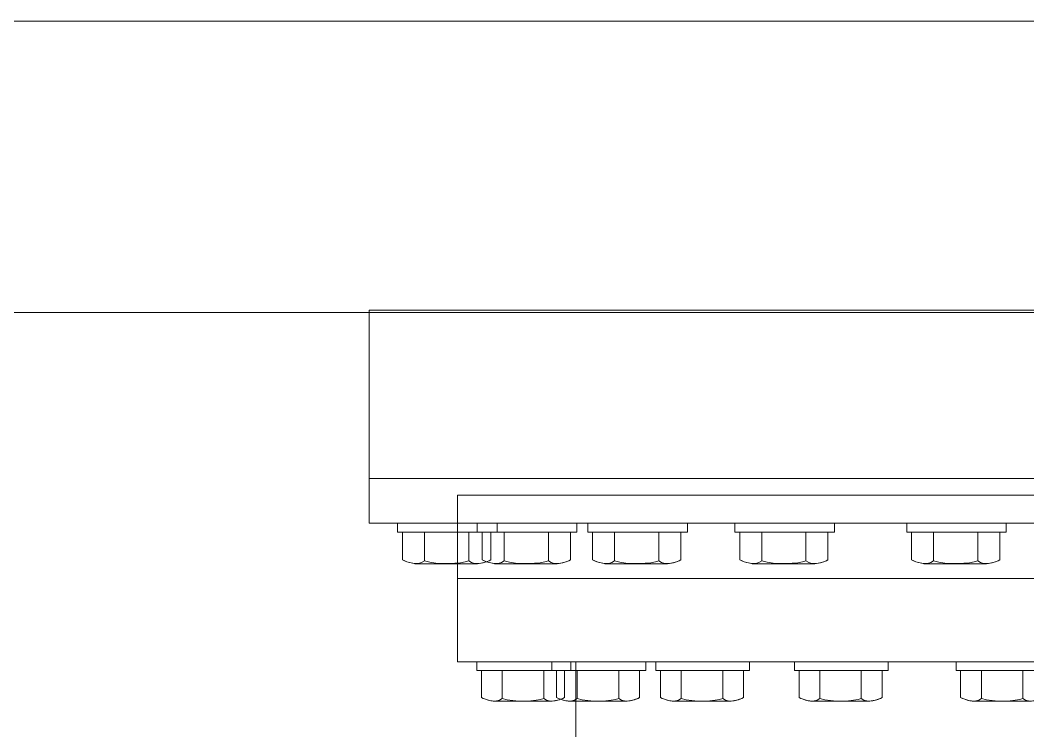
# Model space of a CAD drawing. Header units: millimetres. Extents: x -4490 to 177070, y -6118 to 72944.
# Drawn here: x 103784 to 104398, y 26472 to 26906 of the extents above; entities that cross this region are included whole.
import ezdxf

# ---------------------------------------------------------------- set-up
doc = ezdxf.new("R2010")
doc.units = ezdxf.units.MM
doc.layers.add('хендай', color=7, linetype='Continuous')

# ---------------------------------------------------------------- blocks, each defined once
blk = doc.blocks.new('A$C6EB5392D')
at = {"lineweight": 9}
for points, knots in [([(-725.94, 1099.57), (-725.94, 1099.57), (725.94, 1099.57), (725.94, 1099.57), (725.94, 1099.57), (725.94, 1099.57), (725.94, 1191.23), (725.94, 1191.23), (725.94, 1191.23), (725.94, 1191.23), (-725.94, 1191.23), (-725.94, 1191.23), (-725.94, 1191.23), (-725.94, 1191.23), (-725.94, 1099.57), (-725.94, 1099.57)], [0, 0, 0, 0, 0.25, 0.25, 0.25, 0.25, 0.5, 0.5, 0.5, 0.5, 0.75, 0.75, 0.75, 0.75, 1, 1, 1, 1]), ([(-725.94, 1099.57), (-725.94, 1099.57), (725.94, 1099.57), (725.94, 1099.57), (725.94, 1099.57), (725.94, 1099.57), (725.94, 1191.23), (725.94, 1191.23), (725.94, 1191.23), (725.94, 1191.23), (-725.94, 1191.23), (-725.94, 1191.23), (-725.94, 1191.23), (-725.94, 1191.23), (-725.94, 1099.57), (-725.94, 1099.57)], [0, 0, 0, 0, 0.25, 0.25, 0.25, 0.25, 0.5, 0.5, 0.5, 0.5, 0.75, 0.75, 0.75, 0.75, 1, 1, 1, 1]), ([(-725.94, 1075.22), (-725.94, 1075.22), (725.94, 1075.22), (725.94, 1075.22), (725.94, 1075.22), (725.94, 1075.22), (725.94, 1099.57), (725.94, 1099.57), (725.94, 1099.57), (725.94, 1099.57), (-725.94, 1099.57), (-725.94, 1099.57), (-725.94, 1099.57), (-725.94, 1099.57), (-725.94, 1075.22), (-725.94, 1075.22)], [0, 0, 0, 0, 0.25, 0.25, 0.25, 0.25, 0.5, 0.5, 0.5, 0.5, 0.75, 0.75, 0.75, 0.75, 1, 1, 1, 1]), ([(-725.94, 1075.22), (-725.94, 1075.22), (725.94, 1075.22), (725.94, 1075.22), (725.94, 1075.22), (725.94, 1075.22), (725.94, 1099.57), (725.94, 1099.57), (725.94, 1099.57), (725.94, 1099.57), (-725.94, 1099.57), (-725.94, 1099.57), (-725.94, 1099.57), (-725.94, 1099.57), (-725.94, 1075.22), (-725.94, 1075.22)], [0, 0, 0, 0, 0.25, 0.25, 0.25, 0.25, 0.5, 0.5, 0.5, 0.5, 0.75, 0.75, 0.75, 0.75, 1, 1, 1, 1]), ([(-677.96, 1045.15), (-677.96, 1045.15), (677.96, 1045.15), (677.96, 1045.15), (677.96, 1045.15), (677.96, 1045.15), (677.96, 1090.51), (677.96, 1090.51), (677.96, 1090.51), (677.96, 1090.51), (-677.96, 1090.51), (-677.96, 1090.51), (-677.96, 1090.51), (-677.96, 1090.51), (-677.96, 1045.15), (-677.96, 1045.15)], [0, 0, 0, 0, 0.25, 0.25, 0.25, 0.25, 0.5, 0.5, 0.5, 0.5, 0.75, 0.75, 0.75, 0.75, 1, 1, 1, 1]), ([(-677.96, 1045.15), (-677.96, 1045.15), (677.96, 1045.15), (677.96, 1045.15), (677.96, 1045.15), (677.96, 1045.15), (677.96, 1090.51), (677.96, 1090.51), (677.96, 1090.51), (677.96, 1090.51), (-677.96, 1090.51), (-677.96, 1090.51), (-677.96, 1090.51), (-677.96, 1090.51), (-677.96, 1045.15), (-677.96, 1045.15)], [0, 0, 0, 0, 0.25, 0.25, 0.25, 0.25, 0.5, 0.5, 0.5, 0.5, 0.75, 0.75, 0.75, 0.75, 1, 1, 1, 1]), ([(379.16, 1075.22), (379.16, 1075.22), (433.38, 1075.22), (433.38, 1075.22), (433.38, 1075.22), (433.38, 1075.22), (433.38, 1070.35), (433.38, 1070.35), (433.38, 1070.35), (433.38, 1070.35), (379.16, 1070.35), (379.16, 1070.35), (379.16, 1070.35), (379.16, 1070.35), (379.16, 1075.22), (379.16, 1075.22)], [0, 0, 0, 0, 0.25, 0.25, 0.25, 0.25, 0.5, 0.5, 0.5, 0.5, 0.75, 0.75, 0.75, 0.75, 1, 1, 1, 1]), ([(472.65, 1075.22), (472.65, 1075.22), (526.87, 1075.22), (526.87, 1075.22), (526.87, 1075.22), (526.87, 1075.22), (526.87, 1070.35), (526.87, 1070.35), (526.87, 1070.35), (526.87, 1070.35), (472.65, 1070.35), (472.65, 1070.35), (472.65, 1070.35), (472.65, 1070.35), (472.65, 1075.22), (472.65, 1075.22)], [0, 0, 0, 0, 0.25, 0.25, 0.25, 0.25, 0.5, 0.5, 0.5, 0.5, 0.75, 0.75, 0.75, 0.75, 1, 1, 1, 1]), ([(552.73, 1075.22), (552.73, 1075.22), (606.99, 1075.22), (606.99, 1075.22), (606.99, 1075.22), (606.99, 1075.22), (606.99, 1070.35), (606.99, 1070.35), (606.99, 1070.35), (606.99, 1070.35), (552.73, 1070.35), (552.73, 1070.35), (552.73, 1070.35), (552.73, 1070.35), (552.73, 1075.22), (552.73, 1075.22)], [0, 0, 0, 0, 0.25, 0.25, 0.25, 0.25, 0.5, 0.5, 0.5, 0.5, 0.75, 0.75, 0.75, 0.75, 1, 1, 1, 1]), ([(612.86, 1075.22), (612.86, 1075.22), (667.08, 1075.22), (667.08, 1075.22), (667.08, 1075.22), (667.08, 1075.22), (667.08, 1070.35), (667.08, 1070.35), (667.08, 1070.35), (667.08, 1070.35), (612.86, 1070.35), (612.86, 1070.35), (612.86, 1070.35), (612.86, 1070.35), (612.86, 1075.22), (612.86, 1075.22)], [0, 0, 0, 0, 0.25, 0.25, 0.25, 0.25, 0.5, 0.5, 0.5, 0.5, 0.75, 0.75, 0.75, 0.75, 1, 1, 1, 1]), ([(656.23, 1075.22), (656.23, 1075.22), (710.49, 1075.22), (710.49, 1075.22), (710.49, 1075.22), (710.49, 1075.22), (710.49, 1070.35), (710.49, 1070.35), (710.49, 1070.35), (710.49, 1070.35), (656.23, 1070.35), (656.23, 1070.35), (656.23, 1070.35), (656.23, 1070.35), (656.23, 1075.22), (656.23, 1075.22)], [0, 0, 0, 0, 0.25, 0.25, 0.25, 0.25, 0.5, 0.5, 0.5, 0.5, 0.75, 0.75, 0.75, 0.75, 1, 1, 1, 1]), ([(382.73, 1055.26), (384.98, 1054), (388.54, 1053.21), (390.85, 1053.21), (390.85, 1053.21), (390.85, 1053.21), (423.85, 1053.21), (423.85, 1053.21), (423.85, 1053.21), (423.85, 1053.21), (427.56, 1053.69), (430.71, 1055.26), (430.71, 1055.26), (430.71, 1055.26), (430.71, 1070.35), (430.71, 1070.35), (430.71, 1070.35), (430.71, 1070.35), (382.73, 1070.35), (382.73, 1070.35), (382.73, 1070.35), (382.73, 1070.35), (382.73, 1055.26), (382.73, 1055.26)], [0, 0, 0, 0, 0.166667, 0.166667, 0.166667, 0.166667, 0.333333, 0.333333, 0.333333, 0.333333, 0.5, 0.5, 0.5, 0.5, 0.666667, 0.666667, 0.666667, 0.666667, 0.833333, 0.833333, 0.833333, 0.833333, 1, 1, 1, 1]), ([(382.73, 1055.26), (385.15, 1054.21), (390.8, 1051.74), (394.72, 1054.74), (394.72, 1054.74), (394.72, 1054.74), (394.72, 1070.35), (394.72, 1070.35), (394.72, 1070.35), (394.72, 1070.35), (382.73, 1070.35), (382.73, 1070.35), (382.73, 1070.35), (382.73, 1070.35), (382.73, 1055.26), (382.73, 1055.26)], [0, 0, 0, 0, 0.25, 0.25, 0.25, 0.25, 0.5, 0.5, 0.5, 0.5, 0.75, 0.75, 0.75, 0.75, 1, 1, 1, 1]), ([(394.72, 1054.74), (398.66, 1053.17), (411.75, 1052.49), (418.71, 1054.74), (418.71, 1054.74), (418.71, 1054.74), (418.71, 1070.35), (418.71, 1070.35), (418.71, 1070.35), (418.71, 1070.35), (394.72, 1070.35), (394.72, 1070.35), (394.72, 1070.35), (394.72, 1070.35), (394.72, 1054.74), (394.72, 1054.74)], [0, 0, 0, 0, 0.25, 0.25, 0.25, 0.25, 0.5, 0.5, 0.5, 0.5, 0.75, 0.75, 0.75, 0.75, 1, 1, 1, 1]), ([(430.71, 1055.26), (428.29, 1054.21), (422.8, 1051.64), (418.71, 1054.74), (418.71, 1054.74), (418.71, 1054.74), (418.71, 1070.35), (418.71, 1070.35), (418.71, 1070.35), (418.71, 1070.35), (430.71, 1070.35), (430.71, 1070.35), (430.71, 1070.35), (430.71, 1070.35), (430.71, 1055.26), (430.71, 1055.26)], [0, 0, 0, 0, 0.25, 0.25, 0.25, 0.25, 0.5, 0.5, 0.5, 0.5, 0.75, 0.75, 0.75, 0.75, 1, 1, 1, 1]), ([(476.21, 1055.26), (478.47, 1054), (482.03, 1053.21), (484.33, 1053.21), (484.33, 1053.21), (484.33, 1053.21), (517.28, 1053.21), (517.28, 1053.21), (517.28, 1053.21), (517.28, 1053.21), (521.05, 1053.69), (524.2, 1055.26), (524.2, 1055.26), (524.2, 1055.26), (524.2, 1070.35), (524.2, 1070.35), (524.2, 1070.35), (524.2, 1070.35), (476.21, 1070.35), (476.21, 1070.35), (476.21, 1070.35), (476.21, 1070.35), (476.21, 1055.26), (476.21, 1055.26)], [0, 0, 0, 0, 0.166667, 0.166667, 0.166667, 0.166667, 0.333333, 0.333333, 0.333333, 0.333333, 0.5, 0.5, 0.5, 0.5, 0.666667, 0.666667, 0.666667, 0.666667, 0.833333, 0.833333, 0.833333, 0.833333, 1, 1, 1, 1]), ([(476.21, 1055.26), (478.57, 1054.21), (484.29, 1051.74), (488.21, 1054.74), (488.21, 1054.74), (488.21, 1054.74), (488.21, 1070.35), (488.21, 1070.35), (488.21, 1070.35), (488.21, 1070.35), (476.21, 1070.35), (476.21, 1070.35), (476.21, 1070.35), (476.21, 1070.35), (476.21, 1055.26), (476.21, 1055.26)], [0, 0, 0, 0, 0.25, 0.25, 0.25, 0.25, 0.5, 0.5, 0.5, 0.5, 0.75, 0.75, 0.75, 0.75, 1, 1, 1, 1]), ([(488.21, 1054.74), (492.14, 1053.17), (505.24, 1052.49), (512.2, 1054.74), (512.2, 1054.74), (512.2, 1054.74), (512.2, 1070.35), (512.2, 1070.35), (512.2, 1070.35), (512.2, 1070.35), (488.21, 1070.35), (488.21, 1070.35), (488.21, 1070.35), (488.21, 1070.35), (488.21, 1054.74), (488.21, 1054.74)], [0, 0, 0, 0, 0.25, 0.25, 0.25, 0.25, 0.5, 0.5, 0.5, 0.5, 0.75, 0.75, 0.75, 0.75, 1, 1, 1, 1]), ([(524.2, 1055.26), (521.79, 1054.21), (516.28, 1051.64), (512.2, 1054.74), (512.2, 1054.74), (512.2, 1054.74), (512.2, 1070.35), (512.2, 1070.35), (512.2, 1070.35), (512.2, 1070.35), (524.2, 1070.35), (524.2, 1070.35), (524.2, 1070.35), (524.2, 1070.35), (524.2, 1055.26), (524.2, 1055.26)], [0, 0, 0, 0, 0.25, 0.25, 0.25, 0.25, 0.5, 0.5, 0.5, 0.5, 0.75, 0.75, 0.75, 0.75, 1, 1, 1, 1]), ([(556.29, 1055.26), (558.61, 1054), (562.11, 1053.21), (564.47, 1053.21), (564.47, 1053.21), (564.47, 1053.21), (597.42, 1053.21), (597.42, 1053.21), (597.42, 1053.21), (597.42, 1053.21), (601.19, 1053.69), (604.32, 1055.26), (604.32, 1055.26), (604.32, 1055.26), (604.32, 1070.35), (604.32, 1070.35), (604.32, 1070.35), (604.32, 1070.35), (556.29, 1070.35), (556.29, 1070.35), (556.29, 1070.35), (556.29, 1070.35), (556.29, 1055.26), (556.29, 1055.26)], [0, 0, 0, 0, 0.166667, 0.166667, 0.166667, 0.166667, 0.333333, 0.333333, 0.333333, 0.333333, 0.5, 0.5, 0.5, 0.5, 0.666667, 0.666667, 0.666667, 0.666667, 0.833333, 0.833333, 0.833333, 0.833333, 1, 1, 1, 1]), ([(556.29, 1055.26), (558.71, 1054.21), (564.37, 1051.74), (568.29, 1054.74), (568.29, 1054.74), (568.29, 1054.74), (568.29, 1070.35), (568.29, 1070.35), (568.29, 1070.35), (568.29, 1070.35), (556.29, 1070.35), (556.29, 1070.35), (556.29, 1070.35), (556.29, 1070.35), (556.29, 1055.26), (556.29, 1055.26)], [0, 0, 0, 0, 0.25, 0.25, 0.25, 0.25, 0.5, 0.5, 0.5, 0.5, 0.75, 0.75, 0.75, 0.75, 1, 1, 1, 1]), ([(568.29, 1054.74), (572.22, 1053.17), (585.36, 1052.49), (592.33, 1054.74), (592.33, 1054.74), (592.33, 1054.74), (592.33, 1070.35), (592.33, 1070.35), (592.33, 1070.35), (592.33, 1070.35), (568.29, 1070.35), (568.29, 1070.35), (568.29, 1070.35), (568.29, 1070.35), (568.29, 1054.74), (568.29, 1054.74)], [0, 0, 0, 0, 0.25, 0.25, 0.25, 0.25, 0.5, 0.5, 0.5, 0.5, 0.75, 0.75, 0.75, 0.75, 1, 1, 1, 1]), ([(604.32, 1055.26), (601.92, 1054.21), (596.42, 1051.64), (592.33, 1054.74), (592.33, 1054.74), (592.33, 1054.74), (592.33, 1070.35), (592.33, 1070.35), (592.33, 1070.35), (592.33, 1070.35), (604.32, 1070.35), (604.32, 1070.35), (604.32, 1070.35), (604.32, 1070.35), (604.32, 1055.26), (604.32, 1055.26)], [0, 0, 0, 0, 0.25, 0.25, 0.25, 0.25, 0.5, 0.5, 0.5, 0.5, 0.75, 0.75, 0.75, 0.75, 1, 1, 1, 1]), ([(616.38, 1055.26), (618.68, 1054), (622.24, 1053.21), (624.54, 1053.21), (624.54, 1053.21), (624.54, 1053.21), (657.49, 1053.21), (657.49, 1053.21), (657.49, 1053.21), (657.49, 1053.21), (661.26, 1053.69), (664.41, 1055.26), (664.41, 1055.26), (664.41, 1055.26), (664.41, 1070.35), (664.41, 1070.35), (664.41, 1070.35), (664.41, 1070.35), (616.38, 1070.35), (616.38, 1070.35), (616.38, 1070.35), (616.38, 1070.35), (616.38, 1055.26), (616.38, 1055.26)], [0, 0, 0, 0, 0.166667, 0.166667, 0.166667, 0.166667, 0.333333, 0.333333, 0.333333, 0.333333, 0.5, 0.5, 0.5, 0.5, 0.666667, 0.666667, 0.666667, 0.666667, 0.833333, 0.833333, 0.833333, 0.833333, 1, 1, 1, 1]), ([(616.38, 1055.26), (618.83, 1054.21), (624.44, 1051.74), (628.42, 1054.74), (628.42, 1054.74), (628.42, 1054.74), (628.42, 1070.35), (628.42, 1070.35), (628.42, 1070.35), (628.42, 1070.35), (616.38, 1070.35), (616.38, 1070.35), (616.38, 1070.35), (616.38, 1070.35), (616.38, 1055.26), (616.38, 1055.26)], [0, 0, 0, 0, 0.25, 0.25, 0.25, 0.25, 0.5, 0.5, 0.5, 0.5, 0.75, 0.75, 0.75, 0.75, 1, 1, 1, 1]), ([(628.42, 1054.74), (632.35, 1053.17), (645.45, 1052.49), (652.41, 1054.74), (652.41, 1054.74), (652.41, 1054.74), (652.41, 1070.35), (652.41, 1070.35), (652.41, 1070.35), (652.41, 1070.35), (628.42, 1070.35), (628.42, 1070.35), (628.42, 1070.35), (628.42, 1070.35), (628.42, 1054.74), (628.42, 1054.74)], [0, 0, 0, 0, 0.25, 0.25, 0.25, 0.25, 0.5, 0.5, 0.5, 0.5, 0.75, 0.75, 0.75, 0.75, 1, 1, 1, 1]), ([(664.41, 1055.26), (661.99, 1054.21), (656.49, 1051.64), (652.41, 1054.74), (652.41, 1054.74), (652.41, 1054.74), (652.41, 1070.35), (652.41, 1070.35), (652.41, 1070.35), (652.41, 1070.35), (664.41, 1070.35), (664.41, 1070.35), (664.41, 1070.35), (664.41, 1070.35), (664.41, 1055.26), (664.41, 1055.26)], [0, 0, 0, 0, 0.25, 0.25, 0.25, 0.25, 0.5, 0.5, 0.5, 0.5, 0.75, 0.75, 0.75, 0.75, 1, 1, 1, 1]), ([(659.79, 1055.26), (662.09, 1054), (665.61, 1053.21), (667.97, 1053.21), (667.97, 1053.21), (667.97, 1053.21), (700.91, 1053.21), (700.91, 1053.21), (700.91, 1053.21), (700.91, 1053.21), (704.68, 1053.69), (707.77, 1055.26), (707.77, 1055.26), (707.77, 1055.26), (707.77, 1070.35), (707.77, 1070.35), (707.77, 1070.35), (707.77, 1070.35), (659.79, 1070.35), (659.79, 1070.35), (659.79, 1070.35), (659.79, 1070.35), (659.79, 1055.26), (659.79, 1055.26)], [0, 0, 0, 0, 0.166667, 0.166667, 0.166667, 0.166667, 0.333333, 0.333333, 0.333333, 0.333333, 0.5, 0.5, 0.5, 0.5, 0.666667, 0.666667, 0.666667, 0.666667, 0.833333, 0.833333, 0.833333, 0.833333, 1, 1, 1, 1]), ([(659.79, 1055.26), (662.21, 1054.21), (667.85, 1051.74), (671.78, 1054.74), (671.78, 1054.74), (671.78, 1054.74), (671.78, 1070.35), (671.78, 1070.35), (671.78, 1070.35), (671.78, 1070.35), (659.79, 1070.35), (659.79, 1070.35), (659.79, 1070.35), (659.79, 1070.35), (659.79, 1055.26), (659.79, 1055.26)], [0, 0, 0, 0, 0.25, 0.25, 0.25, 0.25, 0.5, 0.5, 0.5, 0.5, 0.75, 0.75, 0.75, 0.75, 1, 1, 1, 1]), ([(671.78, 1054.74), (675.72, 1053.17), (688.81, 1052.49), (695.78, 1054.74), (695.78, 1054.74), (695.78, 1054.74), (695.78, 1070.35), (695.78, 1070.35), (695.78, 1070.35), (695.78, 1070.35), (671.78, 1070.35), (671.78, 1070.35), (671.78, 1070.35), (671.78, 1070.35), (671.78, 1054.74), (671.78, 1054.74)], [0, 0, 0, 0, 0.25, 0.25, 0.25, 0.25, 0.5, 0.5, 0.5, 0.5, 0.75, 0.75, 0.75, 0.75, 1, 1, 1, 1]), ([(707.77, 1055.26), (705.41, 1054.21), (699.92, 1051.64), (695.78, 1054.74), (695.78, 1054.74), (695.78, 1054.74), (695.78, 1070.35), (695.78, 1070.35), (695.78, 1070.35), (695.78, 1070.35), (707.77, 1070.35), (707.77, 1070.35), (707.77, 1070.35), (707.77, 1070.35), (707.77, 1055.26), (707.77, 1055.26)], [0, 0, 0, 0, 0.25, 0.25, 0.25, 0.25, 0.5, 0.5, 0.5, 0.5, 0.75, 0.75, 0.75, 0.75, 1, 1, 1, 1]), ([(-677.96, 999.8), (-677.96, 999.8), (677.96, 999.8), (677.96, 999.8), (677.96, 999.8), (677.96, 999.8), (677.96, 1045.15), (677.96, 1045.15), (677.96, 1045.15), (677.96, 1045.15), (-677.96, 1045.15), (-677.96, 1045.15), (-677.96, 1045.15), (-677.96, 1045.15), (-677.96, 999.8), (-677.96, 999.8)], [0, 0, 0, 0, 0.25, 0.25, 0.25, 0.25, 0.5, 0.5, 0.5, 0.5, 0.75, 0.75, 0.75, 0.75, 1, 1, 1, 1]), ([(-677.96, 999.8), (-677.96, 999.8), (677.96, 999.8), (677.96, 999.8), (677.96, 999.8), (677.96, 999.8), (677.96, 1045.15), (677.96, 1045.15), (677.96, 1045.15), (677.96, 1045.15), (-677.96, 1045.15), (-677.96, 1045.15), (-677.96, 1045.15), (-677.96, 1045.15), (-677.96, 999.8), (-677.96, 999.8)], [0, 0, 0, 0, 0.25, 0.25, 0.25, 0.25, 0.5, 0.5, 0.5, 0.5, 0.75, 0.75, 0.75, 0.75, 1, 1, 1, 1]), ([(-613.33, 794.9), (-613.33, 794.9), (613.39, 794.9), (613.39, 794.9), (613.39, 794.9), (613.39, 794.9), (613.39, 999.84), (613.39, 999.84), (613.39, 999.84), (613.39, 999.84), (-613.33, 999.84), (-613.33, 999.84), (-613.33, 999.84), (-613.33, 999.84), (-613.33, 794.9), (-613.33, 794.9)], [0, 0, 0, 0, 0.25, 0.25, 0.25, 0.25, 0.5, 0.5, 0.5, 0.5, 0.75, 0.75, 0.75, 0.75, 1, 1, 1, 1]), ([(-613.33, 794.9), (-613.33, 794.9), (613.39, 794.9), (613.39, 794.9), (613.39, 794.9), (613.39, 794.9), (613.39, 999.84), (613.39, 999.84), (613.39, 999.84), (613.39, 999.84), (-613.33, 999.84), (-613.33, 999.84), (-613.33, 999.84), (-613.33, 999.84), (-613.33, 794.9), (-613.33, 794.9)], [0, 0, 0, 0, 0.25, 0.25, 0.25, 0.25, 0.5, 0.5, 0.5, 0.5, 0.75, 0.75, 0.75, 0.75, 1, 1, 1, 1]), ([(355.44, 999.8), (355.44, 999.8), (406.51, 999.8), (406.51, 999.8), (406.51, 999.8), (406.51, 999.8), (406.51, 995.03), (406.51, 995.03), (406.51, 995.03), (406.51, 995.03), (355.44, 995.03), (355.44, 995.03), (355.44, 995.03), (355.44, 995.03), (355.44, 999.8), (355.44, 999.8)], [0, 0, 0, 0, 0.25, 0.25, 0.25, 0.25, 0.5, 0.5, 0.5, 0.5, 0.75, 0.75, 0.75, 0.75, 1, 1, 1, 1]), ([(443.43, 999.8), (443.43, 999.8), (494.5, 999.8), (494.5, 999.8), (494.5, 999.8), (494.5, 999.8), (494.5, 995.03), (494.5, 995.03), (494.5, 995.03), (494.5, 995.03), (443.43, 995.03), (443.43, 995.03), (443.43, 995.03), (443.43, 995.03), (443.43, 999.8), (443.43, 999.8)], [0, 0, 0, 0, 0.25, 0.25, 0.25, 0.25, 0.5, 0.5, 0.5, 0.5, 0.75, 0.75, 0.75, 0.75, 1, 1, 1, 1]), ([(518.85, 999.8), (518.85, 999.8), (569.92, 999.8), (569.92, 999.8), (569.92, 999.8), (569.92, 999.8), (569.92, 995.03), (569.92, 995.03), (569.92, 995.03), (569.92, 995.03), (518.85, 995.03), (518.85, 995.03), (518.85, 995.03), (518.85, 995.03), (518.85, 999.8), (518.85, 999.8)], [0, 0, 0, 0, 0.25, 0.25, 0.25, 0.25, 0.5, 0.5, 0.5, 0.5, 0.75, 0.75, 0.75, 0.75, 1, 1, 1, 1]), ([(575.42, 999.8), (575.42, 999.8), (626.49, 999.8), (626.49, 999.8), (626.49, 999.8), (626.49, 999.8), (626.49, 995.03), (626.49, 995.03), (626.49, 995.03), (626.49, 995.03), (575.42, 995.03), (575.42, 995.03), (575.42, 995.03), (575.42, 995.03), (575.42, 999.8), (575.42, 999.8)], [0, 0, 0, 0, 0.25, 0.25, 0.25, 0.25, 0.5, 0.5, 0.5, 0.5, 0.75, 0.75, 0.75, 0.75, 1, 1, 1, 1]), ([(616.27, 999.8), (616.27, 999.8), (667.33, 999.8), (667.33, 999.8), (667.33, 999.8), (667.33, 999.8), (667.33, 995.03), (667.33, 995.03), (667.33, 995.03), (667.33, 995.03), (616.27, 995.03), (616.27, 995.03), (616.27, 995.03), (616.27, 995.03), (616.27, 999.8), (616.27, 999.8)], [0, 0, 0, 0, 0.25, 0.25, 0.25, 0.25, 0.5, 0.5, 0.5, 0.5, 0.75, 0.75, 0.75, 0.75, 1, 1, 1, 1]), ([(358.79, 980.36), (360.95, 979.16), (364.3, 978.43), (366.44, 978.43), (366.44, 978.43), (366.44, 978.43), (397.5, 978.43), (397.5, 978.43), (397.5, 978.43), (397.5, 978.43), (401, 978.85), (404, 980.36), (404, 980.36), (404, 980.36), (404, 995.08), (404, 995.08), (404, 995.08), (404, 995.08), (358.79, 995.08), (358.79, 995.08), (358.79, 995.08), (358.79, 995.08), (358.79, 980.36), (358.79, 980.36)], [0, 0, 0, 0, 0.166667, 0.166667, 0.166667, 0.166667, 0.333333, 0.333333, 0.333333, 0.333333, 0.5, 0.5, 0.5, 0.5, 0.666667, 0.666667, 0.666667, 0.666667, 0.833333, 0.833333, 0.833333, 0.833333, 1, 1, 1, 1]), ([(358.79, 980.36), (361.05, 979.32), (366.39, 976.96), (370.11, 979.84), (370.11, 979.84), (370.11, 979.84), (370.11, 995.08), (370.11, 995.08), (370.11, 995.08), (370.11, 995.08), (358.79, 995.08), (358.79, 995.08), (358.79, 995.08), (358.79, 995.08), (358.79, 980.36), (358.79, 980.36)], [0, 0, 0, 0, 0.25, 0.25, 0.25, 0.25, 0.5, 0.5, 0.5, 0.5, 0.75, 0.75, 0.75, 0.75, 1, 1, 1, 1]), ([(370.11, 979.84), (373.77, 978.33), (386.14, 977.69), (392.69, 979.84), (392.69, 979.84), (392.69, 979.84), (392.69, 995.08), (392.69, 995.08), (392.69, 995.08), (392.69, 995.08), (370.11, 995.08), (370.11, 995.08), (370.11, 995.08), (370.11, 995.08), (370.11, 979.84), (370.11, 979.84)], [0, 0, 0, 0, 0.25, 0.25, 0.25, 0.25, 0.5, 0.5, 0.5, 0.5, 0.75, 0.75, 0.75, 0.75, 1, 1, 1, 1]), ([(404, 980.36), (401.68, 979.32), (396.56, 976.86), (392.69, 979.84), (392.69, 979.84), (392.69, 979.84), (392.69, 995.08), (392.69, 995.08), (392.69, 995.08), (392.69, 995.08), (404, 995.08), (404, 995.08), (404, 995.08), (404, 995.08), (404, 980.36), (404, 980.36)], [0, 0, 0, 0, 0.25, 0.25, 0.25, 0.25, 0.5, 0.5, 0.5, 0.5, 0.75, 0.75, 0.75, 0.75, 1, 1, 1, 1]), ([(446.79, 980.36), (448.93, 979.16), (452.28, 978.43), (454.43, 978.43), (454.43, 978.43), (454.43, 978.43), (485.49, 978.43), (485.49, 978.43), (485.49, 978.43), (485.49, 978.43), (489, 978.85), (491.98, 980.36), (491.98, 980.36), (491.98, 980.36), (491.98, 995.08), (491.98, 995.08), (491.98, 995.08), (491.98, 995.08), (446.79, 995.08), (446.79, 995.08), (446.79, 995.08), (446.79, 995.08), (446.79, 980.36), (446.79, 980.36)], [0, 0, 0, 0, 0.166667, 0.166667, 0.166667, 0.166667, 0.333333, 0.333333, 0.333333, 0.333333, 0.5, 0.5, 0.5, 0.5, 0.666667, 0.666667, 0.666667, 0.666667, 0.833333, 0.833333, 0.833333, 0.833333, 1, 1, 1, 1]), ([(446.79, 980.36), (449.03, 979.32), (454.37, 976.96), (458.1, 979.84), (458.1, 979.84), (458.1, 979.84), (458.1, 995.08), (458.1, 995.08), (458.1, 995.08), (458.1, 995.08), (446.79, 995.08), (446.79, 995.08), (446.79, 995.08), (446.79, 995.08), (446.79, 980.36), (446.79, 980.36)], [0, 0, 0, 0, 0.25, 0.25, 0.25, 0.25, 0.5, 0.5, 0.5, 0.5, 0.75, 0.75, 0.75, 0.75, 1, 1, 1, 1]), ([(458.1, 979.84), (461.77, 978.33), (474.12, 977.69), (480.67, 979.84), (480.67, 979.84), (480.67, 979.84), (480.67, 995.08), (480.67, 995.08), (480.67, 995.08), (480.67, 995.08), (458.1, 995.08), (458.1, 995.08), (458.1, 995.08), (458.1, 995.08), (458.1, 979.84), (458.1, 979.84)], [0, 0, 0, 0, 0.25, 0.25, 0.25, 0.25, 0.5, 0.5, 0.5, 0.5, 0.75, 0.75, 0.75, 0.75, 1, 1, 1, 1]), ([(491.98, 980.36), (489.68, 979.32), (484.54, 976.86), (480.67, 979.84), (480.67, 979.84), (480.67, 979.84), (480.67, 995.08), (480.67, 995.08), (480.67, 995.08), (480.67, 995.08), (491.98, 995.08), (491.98, 995.08), (491.98, 995.08), (491.98, 995.08), (491.98, 980.36), (491.98, 980.36)], [0, 0, 0, 0, 0.25, 0.25, 0.25, 0.25, 0.5, 0.5, 0.5, 0.5, 0.75, 0.75, 0.75, 0.75, 1, 1, 1, 1]), ([(522.21, 980.36), (524.34, 979.16), (527.7, 978.43), (529.85, 978.43), (529.85, 978.43), (529.85, 978.43), (560.91, 978.43), (560.91, 978.43), (560.91, 978.43), (560.91, 978.43), (564.42, 978.85), (567.4, 980.36), (567.4, 980.36), (567.4, 980.36), (567.4, 995.08), (567.4, 995.08), (567.4, 995.08), (567.4, 995.08), (522.21, 995.08), (522.21, 995.08), (522.21, 995.08), (522.21, 995.08), (522.21, 980.36), (522.21, 980.36)], [0, 0, 0, 0, 0.166667, 0.166667, 0.166667, 0.166667, 0.333333, 0.333333, 0.333333, 0.333333, 0.5, 0.5, 0.5, 0.5, 0.666667, 0.666667, 0.666667, 0.666667, 0.833333, 0.833333, 0.833333, 0.833333, 1, 1, 1, 1]), ([(522.21, 980.36), (524.45, 979.32), (529.79, 976.96), (533.46, 979.84), (533.46, 979.84), (533.46, 979.84), (533.46, 995.08), (533.46, 995.08), (533.46, 995.08), (533.46, 995.08), (522.21, 995.08), (522.21, 995.08), (522.21, 995.08), (522.21, 995.08), (522.21, 980.36), (522.21, 980.36)], [0, 0, 0, 0, 0.25, 0.25, 0.25, 0.25, 0.5, 0.5, 0.5, 0.5, 0.75, 0.75, 0.75, 0.75, 1, 1, 1, 1]), ([(533.46, 979.84), (537.19, 978.33), (549.54, 977.69), (556.09, 979.84), (556.09, 979.84), (556.09, 979.84), (556.09, 995.08), (556.09, 995.08), (556.09, 995.08), (556.09, 995.08), (533.46, 995.08), (533.46, 995.08), (533.46, 995.08), (533.46, 995.08), (533.46, 979.84), (533.46, 979.84)], [0, 0, 0, 0, 0.25, 0.25, 0.25, 0.25, 0.5, 0.5, 0.5, 0.5, 0.75, 0.75, 0.75, 0.75, 1, 1, 1, 1]), ([(567.4, 980.36), (565.1, 979.32), (559.96, 976.86), (556.09, 979.84), (556.09, 979.84), (556.09, 979.84), (556.09, 995.08), (556.09, 995.08), (556.09, 995.08), (556.09, 995.08), (567.4, 995.08), (567.4, 995.08), (567.4, 995.08), (567.4, 995.08), (567.4, 980.36), (567.4, 980.36)], [0, 0, 0, 0, 0.25, 0.25, 0.25, 0.25, 0.5, 0.5, 0.5, 0.5, 0.75, 0.75, 0.75, 0.75, 1, 1, 1, 1]), ([(578.77, 980.36), (580.91, 979.16), (584.26, 978.43), (586.42, 978.43), (586.42, 978.43), (586.42, 978.43), (617.48, 978.43), (617.48, 978.43), (617.48, 978.43), (617.48, 978.43), (620.98, 978.85), (623.96, 980.36), (623.96, 980.36), (623.96, 980.36), (623.96, 995.08), (623.96, 995.08), (623.96, 995.08), (623.96, 995.08), (578.77, 995.08), (578.77, 995.08), (578.77, 995.08), (578.77, 995.08), (578.77, 980.36), (578.77, 980.36)], [0, 0, 0, 0, 0.166667, 0.166667, 0.166667, 0.166667, 0.333333, 0.333333, 0.333333, 0.333333, 0.5, 0.5, 0.5, 0.5, 0.666667, 0.666667, 0.666667, 0.666667, 0.833333, 0.833333, 0.833333, 0.833333, 1, 1, 1, 1]), ([(578.77, 980.36), (581.01, 979.32), (586.36, 976.96), (590.08, 979.84), (590.08, 979.84), (590.08, 979.84), (590.08, 995.08), (590.08, 995.08), (590.08, 995.08), (590.08, 995.08), (578.77, 995.08), (578.77, 995.08), (578.77, 995.08), (578.77, 995.08), (578.77, 980.36), (578.77, 980.36)], [0, 0, 0, 0, 0.25, 0.25, 0.25, 0.25, 0.5, 0.5, 0.5, 0.5, 0.75, 0.75, 0.75, 0.75, 1, 1, 1, 1]), ([(590.08, 979.84), (593.75, 978.33), (606.1, 977.69), (612.65, 979.84), (612.65, 979.84), (612.65, 979.84), (612.65, 995.08), (612.65, 995.08), (612.65, 995.08), (612.65, 995.08), (590.08, 995.08), (590.08, 995.08), (590.08, 995.08), (590.08, 995.08), (590.08, 979.84), (590.08, 979.84)], [0, 0, 0, 0, 0.25, 0.25, 0.25, 0.25, 0.5, 0.5, 0.5, 0.5, 0.75, 0.75, 0.75, 0.75, 1, 1, 1, 1]), ([(623.96, 980.36), (621.66, 979.32), (616.53, 976.86), (612.65, 979.84), (612.65, 979.84), (612.65, 979.84), (612.65, 995.08), (612.65, 995.08), (612.65, 995.08), (612.65, 995.08), (623.96, 995.08), (623.96, 995.08), (623.96, 995.08), (623.96, 995.08), (623.96, 980.36), (623.96, 980.36)], [0, 0, 0, 0, 0.25, 0.25, 0.25, 0.25, 0.5, 0.5, 0.5, 0.5, 0.75, 0.75, 0.75, 0.75, 1, 1, 1, 1]), ([(619.61, 980.36), (621.77, 979.16), (625.12, 978.43), (627.26, 978.43), (627.26, 978.43), (627.26, 978.43), (658.32, 978.43), (658.32, 978.43), (658.32, 978.43), (658.32, 978.43), (661.84, 978.85), (664.82, 980.36), (664.82, 980.36), (664.82, 980.36), (664.82, 995.08), (664.82, 995.08), (664.82, 995.08), (664.82, 995.08), (619.61, 995.08), (619.61, 995.08), (619.61, 995.08), (619.61, 995.08), (619.61, 980.36), (619.61, 980.36)], [0, 0, 0, 0, 0.166667, 0.166667, 0.166667, 0.166667, 0.333333, 0.333333, 0.333333, 0.333333, 0.5, 0.5, 0.5, 0.5, 0.666667, 0.666667, 0.666667, 0.666667, 0.833333, 0.833333, 0.833333, 0.833333, 1, 1, 1, 1]), ([(619.61, 980.36), (621.87, 979.32), (627.22, 976.96), (630.93, 979.84), (630.93, 979.84), (630.93, 979.84), (630.93, 995.08), (630.93, 995.08), (630.93, 995.08), (630.93, 995.08), (619.61, 995.08), (619.61, 995.08), (619.61, 995.08), (619.61, 995.08), (619.61, 980.36), (619.61, 980.36)], [0, 0, 0, 0, 0.25, 0.25, 0.25, 0.25, 0.5, 0.5, 0.5, 0.5, 0.75, 0.75, 0.75, 0.75, 1, 1, 1, 1]), ([(630.93, 979.84), (634.59, 978.33), (646.96, 977.69), (653.51, 979.84), (653.51, 979.84), (653.51, 979.84), (653.51, 995.08), (653.51, 995.08), (653.51, 995.08), (653.51, 995.08), (630.93, 995.08), (630.93, 995.08), (630.93, 995.08), (630.93, 995.08), (630.93, 979.84), (630.93, 979.84)], [0, 0, 0, 0, 0.25, 0.25, 0.25, 0.25, 0.5, 0.5, 0.5, 0.5, 0.75, 0.75, 0.75, 0.75, 1, 1, 1, 1]), ([(664.82, 980.36), (662.52, 979.32), (657.38, 976.86), (653.51, 979.84), (653.51, 979.84), (653.51, 979.84), (653.51, 995.08), (653.51, 995.08), (653.51, 995.08), (653.51, 995.08), (664.82, 995.08), (664.82, 995.08), (664.82, 995.08), (664.82, 995.08), (664.82, 980.36), (664.82, 980.36)], [0, 0, 0, 0, 0.25, 0.25, 0.25, 0.25, 0.5, 0.5, 0.5, 0.5, 0.75, 0.75, 0.75, 0.75, 1, 1, 1, 1])]:
    blk.add_open_spline(points, degree=3, knots=knots, dxfattribs=at)
blk = doc.blocks.new('A$C6A13667E')
at = {"lineweight": 9}
for points in [[(-1394.51, 1348.46), (-1394.51, 1348.46), (2540.83, 1348.46), (2540.83, 1348.46), (2540.83, 1348.46), (2540.83, 1348.46), (2540.83, 1386.53), (2540.83, 1386.53), (2540.83, 1386.53), (2540.83, 1386.53), (-1394.51, 1386.53), (-1394.51, 1386.53), (-1394.51, 1386.53), (-1394.51, 1386.53), (-1394.51, 1348.46), (-1394.51, 1348.46)], [(-1104.29, 1189.96), (-1254.09, 1189.96), (-1394.51, 1331.74), (-1394.51, 1348.46), (-1394.51, 1348.46), (-1394.51, 1348.46), (2540.83, 1348.46), (2540.83, 1348.46), (2540.83, 1348.46), (2540.83, 1348.46), (2540.83, 1190.08), (2540.83, 1190.08), (2540.83, 1190.08), (2540.83, 1190.08), (-1016.77, 1189.96), (-1104.29, 1189.96)]]:
    blk.add_open_spline(points, degree=3, knots=[0, 0, 0, 0, 0.25, 0.25, 0.25, 0.25, 0.5, 0.5, 0.5, 0.5, 0.75, 0.75, 0.75, 0.75, 1, 1, 1, 1], dxfattribs=at)

msp = doc.modelspace()

# ---------------------------------------------------------------- block references
at = {"layer": 'хендай', "xscale": -1.12, "yscale": 1.12, "zscale": 1.12}
for name in ['A$C6A13667E', 'A$C6EB5392D']:
    msp.add_blockref(name, (104809.483, 25394.641), dxfattribs=at)

doc.saveas('drawing.dxf')
